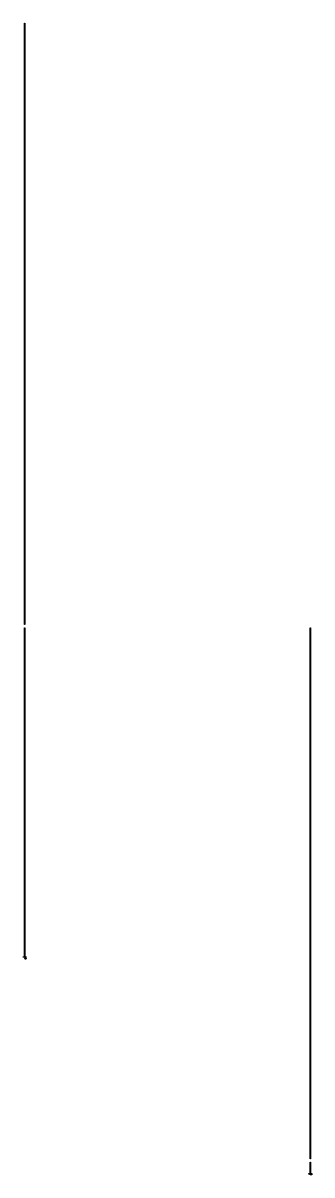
# Model space of a CAD drawing. Header units: millimetres. Extents: x -13.2 to 22, y -17.3 to 26.
# Drawn here: x -13.22 to -2.35, y -17.33 to 26.04 of the extents above; entities outside this region: 1.
import ezdxf

# ---------------------------------------------------------------- set-up
doc = ezdxf.new("R2010")
doc.units = ezdxf.units.MM

msp = doc.modelspace()

# ---------------------------------------------------------------- linework, layer by layer
for points in [[(-13.172, 3.395), (-13.172, 26.045), (-13.152, 26.045), (-13.152, 3.395)], [(21.948, 3.395), (21.948, 26.045), (21.968, 26.045), (21.968, 3.395)], [(-13.172, -9.088362), (-13.172, 3.275), (-13.152, 3.275), (-13.152, -9.088362)], [(-2.422, -16.725), (-2.422, 3.275), (-2.402, 3.275), (-2.402, -16.725)], [(-13.222, -9.132574), (-13.222, -9.112574), (-13.102, -9.112574), (-13.102, -9.132574)], [(-13.137893, -9.208413), (-13.137893, -9.1926), (-13.153786, -9.1926), (-13.153786, -9.1726), (-13.137893, -9.1726), (-13.137893, -9.156786), (-13.117893, -9.156786), (-13.117893, -9.1726), (-13.102, -9.1726), (-13.102, -9.1926), (-13.117893, -9.1926), (-13.117893, -9.208413)], [(-2.422, -17.268595), (-2.422, -16.845), (-2.402, -16.845), (-2.402, -17.268595)], [(-2.472, -17.293776), (-2.472, -17.273776), (-2.352, -17.273776), (-2.352, -17.293776)], [(-2.418211, -17.32751), (-2.418211, -17.30751), (-2.352, -17.30751), (-2.352, -17.32751)]]:
    msp.add_lwpolyline(points, close=True)

doc.saveas('drawing.dxf')
